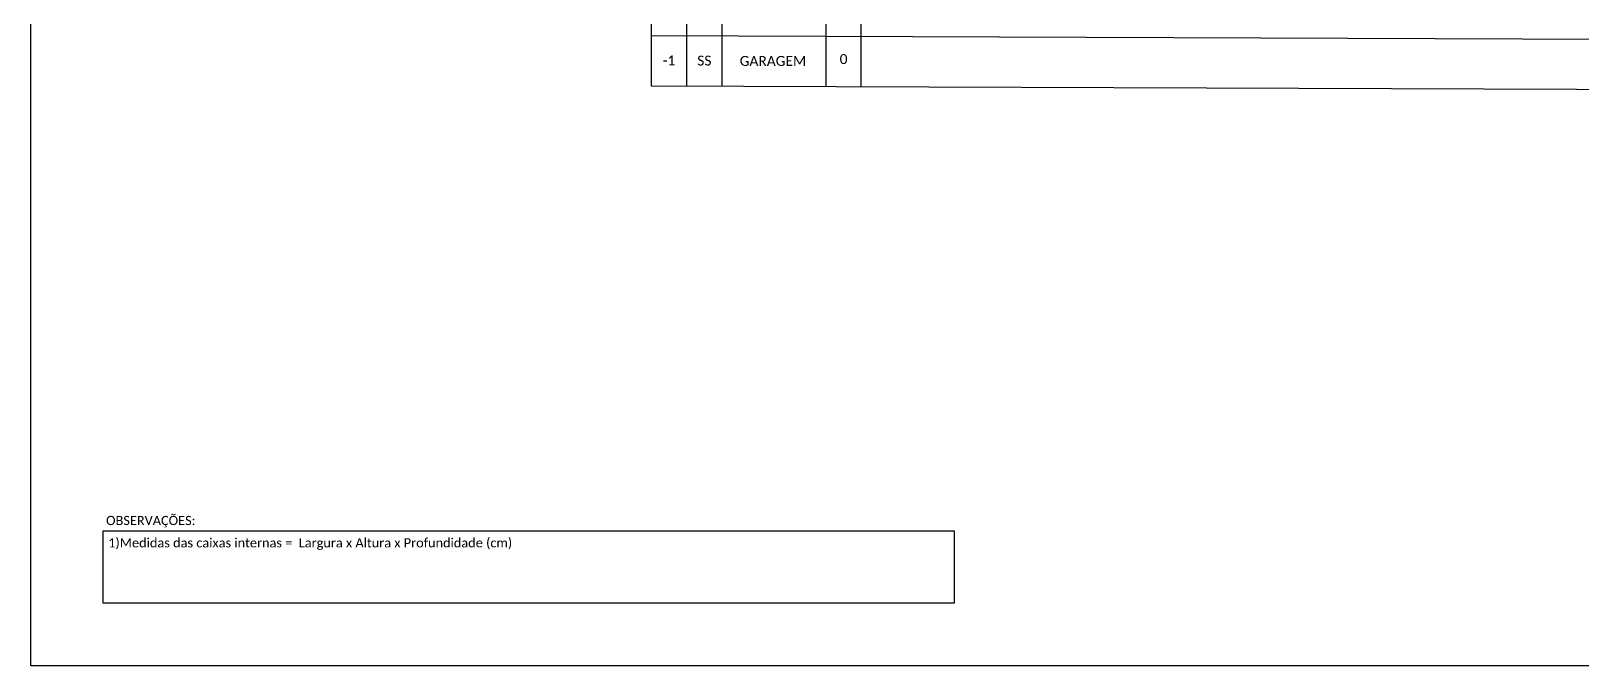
# Model space of a CAD drawing. Extents: x -4 to 1788, y 1 to 595.
# Drawn here: x 947 to 1454, y 1 to 209 of the extents above; entities that cross this region are included whole.
import ezdxf
from ezdxf.enums import TextEntityAlignment as Align

# ---------------------------------------------------------------- set-up
doc = ezdxf.new("R2010")
doc.units = 0
doc.styles.add('MtXpl_Calibri', font='calibri.ttf')
doc.styles.add('WMF-Calibri0', font='calibri.ttf')

msp = doc.modelspace()

# ---------------------------------------------------------------- linework, layer by layer
at = {"color": 7}
msp.add_lwpolyline([(947.45, 595.26), (1788.45, 595.26), (1788.45, 1.26), (947.45, 1.26)], close=True, dxfattribs=at)
for points in [[(1150.25, 480.93), (1150.26, 190.98)], [(1161.82, 476.82), (1161.83, 190.93)], [(1173.41, 190.89), (1173.39, 480.93)], [(1218.86, 190.7), (1218.85, 481.28)], [(1207.28, 473.06), (1207.29, 190.75)], [(1150.26, 207.35), (1634.33, 205.55)], [(1150.26, 190.98), (1634.33, 189.18)]]:
    msp.add_lwpolyline(points)
at = {"color": 0}
msp.add_lwpolyline([(971.02, 45.46), (1249.27, 45.46), (1249.27, 21.75), (971.02, 21.75)], close=True, dxfattribs=at)

# ---------------------------------------------------------------- texts
at = {"color": 7, "style": 'WMF-Calibri0'}
msp.add_text('GARAGEM', height=3.24, dxfattribs=at).set_placement((1179.18, 197.44))
for s, style, p in [('OBSERVAÇÕES:', 'WMF-Calibri0', (972, 47.33)), ('1)Medidas das caixas internas =  Largura x Altura x Profundidade (cm)', 'MtXpl_Calibri', (972.69, 40.03))]:
    msp.add_text(s, height=3, dxfattribs=dict(style=style)).set_placement(p)
for tag, flags, p in [('-1', 4, (1156.05, 199.25)), ('SS', 12, (1167.62, 199.18)), ('0', 4, (1213.15, 199.68))]:
    msp.add_attdef(tag, text='XX', height=3.24, dxfattribs=dict(at, flags=flags)).set_placement(p, align=Align.MIDDLE_CENTER)

doc.saveas('drawing.dxf')
